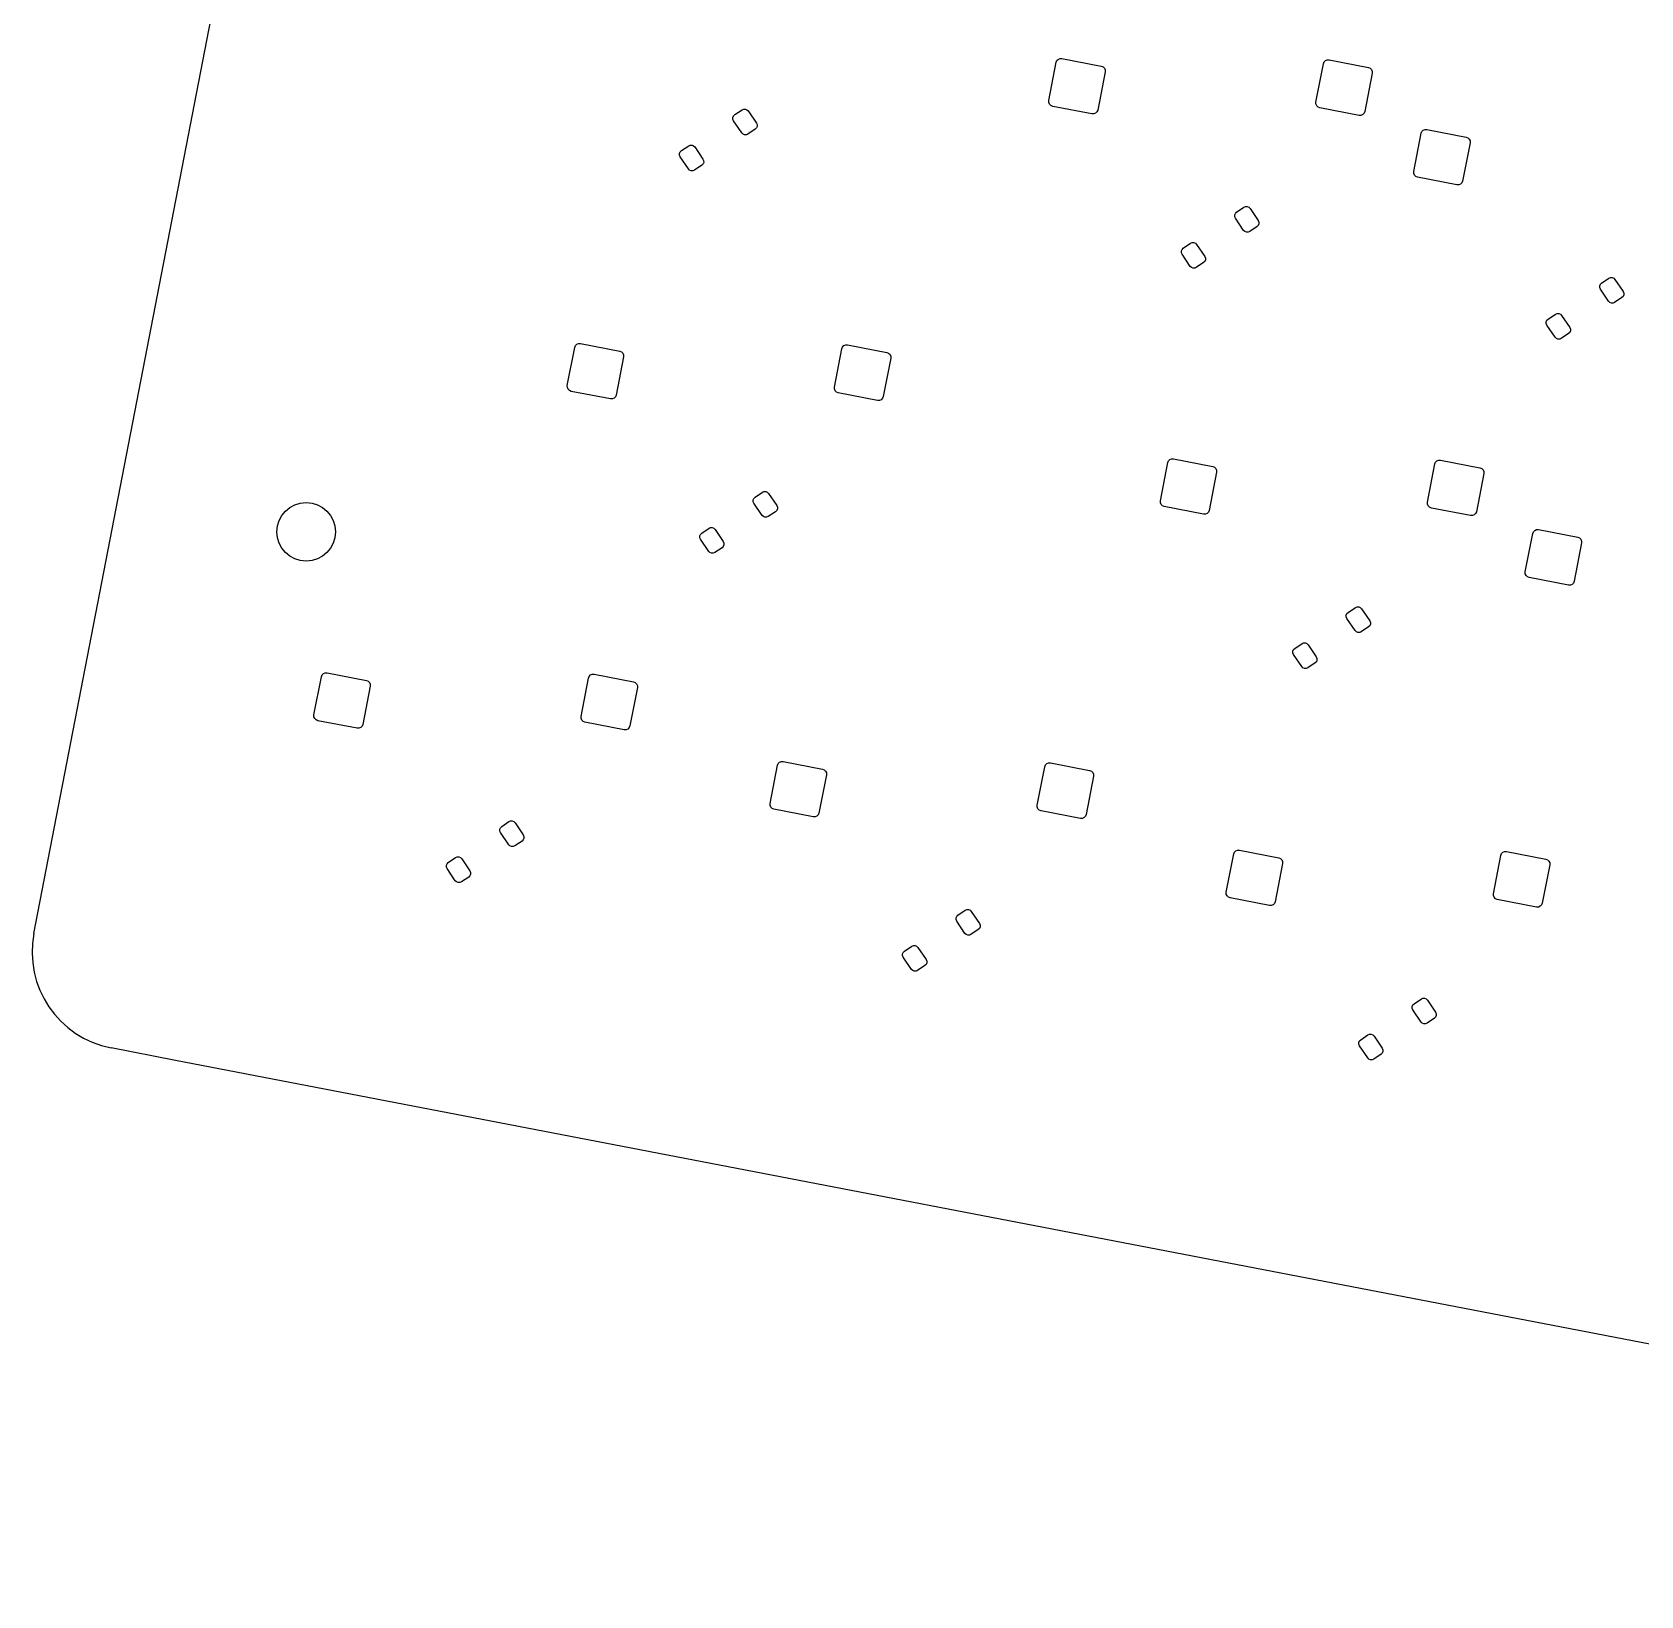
# Model space of a CAD drawing. Extents: x 101 to 518, y -308 to -134.
# Drawn here: x 101.5 to 183.9, y -307.3 to -227.2 of the extents above; entities that cross this region are included whole.
import ezdxf

# ---------------------------------------------------------------- set-up
doc = ezdxf.new("R2010")
doc.units = 0
doc.layers.add('BLACK', color=7, linetype='CONTINUOUS')

msp = doc.modelspace()

# ---------------------------------------------------------------- linework, layer by layer
at = {"layer": 'BLACK', "linetype": 'CONTINUOUS'}
for p, q in [((101.55841, -273.39485), (126.058534, -146.810875)), ((153.561762, -230.694393), (153.94338, -228.731138)), ((153.94338, -228.731138), (153.980316, -228.640856)), ((153.980316, -228.640856), (154.048989, -228.571581)), ((154.048989, -228.571581), (154.138945, -228.533859)), ((154.138945, -228.533859), (154.236489, -228.533434)), ((154.236489, -228.533434), (156.248825, -228.924592)), ((156.248825, -228.924592), (156.339107, -228.961527)), ((156.339107, -228.961527), (156.408383, -229.030201)), ((156.408383, -229.030201), (156.446104, -229.120157)), ((156.446104, -229.120157), (156.44653, -229.217701)), ((167.249302, -230.767441), (167.63092, -228.804186)), ((167.63092, -228.804186), (167.667856, -228.713904)), ((167.667856, -228.713904), (167.736529, -228.644629)), ((167.736529, -228.644629), (167.826485, -228.606907)), ((167.826485, -228.606907), (167.924029, -228.606482)), ((167.924029, -228.606482), (169.936365, -228.99764)), ((169.936365, -228.99764), (170.026647, -229.034575)), ((170.026647, -229.034575), (170.095923, -229.103249)), ((170.095923, -229.103249), (170.133644, -229.193205)), ((156.44653, -229.217701), (156.064912, -231.180956)), ((170.13407, -229.290749), (169.752452, -231.254004)), ((170.133644, -229.193205), (170.13407, -229.290749)), ((153.562188, -230.791937), (153.561762, -230.694393)), ((153.599909, -230.881893), (153.562188, -230.791937)), ((167.249728, -230.864985), (167.249302, -230.767441)), ((137.377029, -231.557322), (137.410271, -231.476069)), ((137.377412, -231.645112), (137.377029, -231.557322)), ((137.410271, -231.476069), (137.472077, -231.413721)), ((137.472077, -231.413721), (137.845144, -231.162084)), ((137.845144, -231.162084), (137.926104, -231.128134)), ((137.926104, -231.128134), (138.013894, -231.127751)), ((138.013894, -231.127751), (138.095148, -231.160993)), ((138.095148, -231.160993), (138.157496, -231.222799)), ((138.157496, -231.222799), (138.57689, -231.844577)), ((153.669185, -230.950567), (153.599909, -230.881893)), ((153.759467, -230.987502), (153.669185, -230.950567)), ((155.771803, -231.37866), (153.759467, -230.987502)), ((155.869347, -231.378235), (155.771803, -231.37866)), ((155.959303, -231.340513), (155.869347, -231.378235)), ((156.027976, -231.271238), (155.959303, -231.340513)), ((156.064912, -231.180956), (156.027976, -231.271238)), ((167.287449, -230.954941), (167.249728, -230.864985)), ((167.356725, -231.023615), (167.287449, -230.954941)), ((167.447007, -231.06055), (167.356725, -231.023615)), ((169.459343, -231.451708), (167.447007, -231.06055)), ((169.556887, -231.451283), (169.459343, -231.451708)), ((169.646843, -231.413561), (169.556887, -231.451283)), ((169.715516, -231.344286), (169.646843, -231.413561)), ((169.752452, -231.254004), (169.715516, -231.344286)), ((137.411362, -231.726073), (137.377412, -231.645112)), ((137.830756, -232.347851), (137.411362, -231.726073)), ((137.893104, -232.409657), (137.830756, -232.347851)), ((137.974358, -232.442899), (137.893104, -232.409657)), ((138.062148, -232.442516), (137.974358, -232.442899)), ((138.143108, -232.408566), (138.062148, -232.442516)), ((138.516175, -232.156929), (138.143108, -232.408566)), ((138.577981, -232.094581), (138.516175, -232.156929)), ((138.57689, -231.844577), (138.61084, -231.925538)), ((138.611223, -232.013328), (138.577981, -232.094581)), ((138.61084, -231.925538), (138.611223, -232.013328)), ((172.26176, -234.329304), (172.643378, -232.366049)), ((172.643378, -232.366049), (172.680314, -232.275767)), ((172.680314, -232.275767), (172.748987, -232.206492)), ((172.748987, -232.206492), (172.838943, -232.16877)), ((172.838943, -232.16877), (172.936487, -232.168345)), ((172.936487, -232.168345), (174.948823, -232.559503)), ((134.674447, -233.321405), (134.736253, -233.259057)), ((134.736253, -233.259057), (135.10932, -233.00742)), ((135.10932, -233.00742), (135.19028, -232.97347)), ((135.19028, -232.97347), (135.27807, -232.973087)), ((135.27807, -232.973087), (135.359324, -233.006329)), ((135.359324, -233.006329), (135.421672, -233.068135)), ((135.421672, -233.068135), (135.841066, -233.689913)), ((175.146528, -232.852612), (174.76491, -234.815867)), ((174.948823, -232.559503), (175.039105, -232.596438)), ((175.039105, -232.596438), (175.108381, -232.665112)), ((175.108381, -232.665112), (175.146102, -232.755068)), ((175.146102, -232.755068), (175.146528, -232.852612)), ((134.641205, -233.402658), (134.674447, -233.321405)), ((134.641588, -233.490448), (134.641205, -233.402658)), ((134.675538, -233.571409), (134.641588, -233.490448)), ((135.094932, -234.193187), (134.675538, -233.571409)), ((135.780351, -234.002265), (135.407284, -234.253902)), ((135.842157, -233.939917), (135.780351, -234.002265)), ((135.841066, -233.689913), (135.875016, -233.770874)), ((135.875399, -233.858664), (135.842157, -233.939917)), ((135.875016, -233.770874), (135.875399, -233.858664)), ((135.15728, -234.254993), (135.094932, -234.193187)), ((135.238534, -234.288235), (135.15728, -234.254993)), ((135.326324, -234.287852), (135.238534, -234.288235)), ((135.407284, -234.253902), (135.326324, -234.287852)), ((172.262186, -234.426848), (172.26176, -234.329304)), ((172.299907, -234.516804), (172.262186, -234.426848)), ((172.369183, -234.585478), (172.299907, -234.516804)), ((172.459465, -234.622413), (172.369183, -234.585478)), ((174.471801, -235.013571), (172.459465, -234.622413)), ((174.727974, -234.906149), (174.659301, -234.975424)), ((174.76491, -234.815867), (174.727974, -234.906149)), ((174.569345, -235.013146), (174.471801, -235.013571)), ((174.659301, -234.975424), (174.569345, -235.013146)), ((163.089526, -236.555325), (163.122768, -236.474072)), ((163.089909, -236.643115), (163.089526, -236.555325)), ((163.122768, -236.474072), (163.184574, -236.411724)), ((163.184574, -236.411724), (163.557641, -236.160087)), ((163.557641, -236.160087), (163.638601, -236.126137)), ((163.638601, -236.126137), (163.726391, -236.125754)), ((163.726391, -236.125754), (163.807645, -236.158996)), ((163.807645, -236.158996), (163.869993, -236.220802)), ((163.869993, -236.220802), (164.289387, -236.84258)), ((163.123859, -236.724076), (163.089909, -236.643115)), ((163.543253, -237.345854), (163.123859, -236.724076)), ((163.605601, -237.40766), (163.543253, -237.345854)), ((164.228672, -237.154932), (163.855605, -237.406569)), ((164.290478, -237.092584), (164.228672, -237.154932)), ((164.289387, -236.84258), (164.323337, -236.923541)), ((164.32372, -237.011331), (164.290478, -237.092584)), ((164.323337, -236.923541), (164.32372, -237.011331)), ((160.44875, -238.25706), (160.821817, -238.005423)), ((160.821817, -238.005423), (160.902777, -237.971473)), ((160.902777, -237.971473), (160.990567, -237.97109)), ((160.990567, -237.97109), (161.071821, -238.004332)), ((161.071821, -238.004332), (161.134169, -238.066138)), ((161.134169, -238.066138), (161.553563, -238.687916)), ((163.686855, -237.440902), (163.605601, -237.40766)), ((163.774645, -237.440519), (163.686855, -237.440902)), ((163.855605, -237.406569), (163.774645, -237.440519)), ((160.353702, -238.400661), (160.386944, -238.319408)), ((160.354085, -238.488451), (160.353702, -238.400661)), ((160.388035, -238.569412), (160.354085, -238.488451)), ((160.386944, -238.319408), (160.44875, -238.25706)), ((160.807429, -239.19119), (160.388035, -238.569412)), ((161.492848, -239.000268), (161.119781, -239.251905)), ((161.554654, -238.93792), (161.492848, -239.000268)), ((161.553563, -238.687916), (161.587513, -238.768877)), ((161.587896, -238.856667), (161.554654, -238.93792)), ((161.587513, -238.768877), (161.587896, -238.856667)), ((160.869777, -239.252996), (160.807429, -239.19119)), ((160.951031, -239.286238), (160.869777, -239.252996)), ((161.038821, -239.285855), (160.951031, -239.286238)), ((161.119781, -239.251905), (161.038821, -239.285855)), ((181.884572, -240.046635), (182.257639, -239.794998)), ((182.257639, -239.794998), (182.338599, -239.761048)), ((182.338599, -239.761048), (182.426389, -239.760665)), ((182.426389, -239.760665), (182.507643, -239.793907)), ((182.507643, -239.793907), (182.569991, -239.855713)), ((182.569991, -239.855713), (182.989385, -240.477491)), ((181.789524, -240.190236), (181.822766, -240.108983)), ((181.789907, -240.278026), (181.789524, -240.190236)), ((181.823857, -240.358987), (181.789907, -240.278026)), ((181.822766, -240.108983), (181.884572, -240.046635)), ((182.243251, -240.980765), (181.823857, -240.358987)), ((182.989385, -240.477491), (183.023335, -240.558452)), ((183.023718, -240.646242), (182.990476, -240.727495)), ((183.023335, -240.558452), (183.023718, -240.646242)), ((182.305599, -241.042571), (182.243251, -240.980765)), ((182.386853, -241.075813), (182.305599, -241.042571)), ((182.474643, -241.07543), (182.386853, -241.075813)), ((182.555603, -241.04148), (182.474643, -241.07543)), ((182.92867, -240.789843), (182.555603, -241.04148)), ((182.990476, -240.727495), (182.92867, -240.789843)), ((179.0537, -242.035572), (179.086942, -241.954319)), ((179.054083, -242.123362), (179.0537, -242.035572)), ((179.088033, -242.204323), (179.054083, -242.123362)), ((179.086942, -241.954319), (179.148748, -241.891971)), ((179.507427, -242.826101), (179.088033, -242.204323)), ((179.148748, -241.891971), (179.521815, -241.640334)), ((179.521815, -241.640334), (179.602775, -241.606384)), ((179.602775, -241.606384), (179.690565, -241.606001)), ((179.690565, -241.606001), (179.771819, -241.639243)), ((179.771819, -241.639243), (179.834167, -241.701049)), ((179.834167, -241.701049), (180.253561, -242.322827)), ((180.253561, -242.322827), (180.287511, -242.403788)), ((129.37658, -243.182303), (129.466536, -243.144581)), ((129.466536, -243.144581), (129.56408, -243.144156)), ((129.56408, -243.144156), (131.576416, -243.535314)), ((179.569775, -242.887907), (179.507427, -242.826101)), ((179.651029, -242.921149), (179.569775, -242.887907)), ((179.738819, -242.920766), (179.651029, -242.921149)), ((179.819779, -242.886816), (179.738819, -242.920766)), ((180.192846, -242.635179), (179.819779, -242.886816)), ((180.254652, -242.572831), (180.192846, -242.635179)), ((180.287894, -242.491578), (180.254652, -242.572831)), ((180.287511, -242.403788), (180.287894, -242.491578)), ((128.889353, -245.305115), (129.270971, -243.34186)), ((129.270971, -243.34186), (129.307907, -243.251578)), ((129.307907, -243.251578), (129.37658, -243.182303)), ((131.774121, -243.828423), (131.392503, -245.791678)), ((131.576416, -243.535314), (131.666698, -243.572249)), ((131.666698, -243.572249), (131.735974, -243.640923)), ((131.735974, -243.640923), (131.773695, -243.730879)), ((131.773695, -243.730879), (131.774121, -243.828423)), ((142.576893, -245.378163), (142.958511, -243.414908)), ((142.958511, -243.414908), (142.995447, -243.324626)), ((142.995447, -243.324626), (143.06412, -243.255351)), ((143.06412, -243.255351), (143.154076, -243.217629)), ((143.154076, -243.217629), (143.25162, -243.217204)), ((143.25162, -243.217204), (145.263956, -243.608362)), ((145.461661, -243.901471), (145.080043, -245.864726)), ((145.263956, -243.608362), (145.354238, -243.645297)), ((145.354238, -243.645297), (145.423514, -243.713971)), ((145.423514, -243.713971), (145.461235, -243.803927)), ((145.461235, -243.803927), (145.461661, -243.901471)), ((128.889779, -245.402659), (128.889353, -245.305115)), ((128.9275, -245.492615), (128.889779, -245.402659)), ((128.996776, -245.561289), (128.9275, -245.492615)), ((129.087058, -245.598224), (128.996776, -245.561289)), ((131.099394, -245.989382), (129.087058, -245.598224)), ((142.577319, -245.475707), (142.576893, -245.378163)), ((142.61504, -245.565663), (142.577319, -245.475707)), ((142.684316, -245.634337), (142.61504, -245.565663)), ((142.774598, -245.671272), (142.684316, -245.634337)), ((131.196938, -245.988957), (131.099394, -245.989382)), ((131.286894, -245.951235), (131.196938, -245.988957)), ((131.355567, -245.88196), (131.286894, -245.951235)), ((131.392503, -245.791678), (131.355567, -245.88196)), ((144.786934, -246.06243), (142.774598, -245.671272)), ((144.884478, -246.062005), (144.786934, -246.06243)), ((144.974434, -246.024283), (144.884478, -246.062005)), ((145.043107, -245.955008), (144.974434, -246.024283)), ((145.080043, -245.864726), (145.043107, -245.955008)), ((159.27685, -251.211846), (159.658468, -249.248591)), ((159.658468, -249.248591), (159.695404, -249.158309)), ((159.695404, -249.158309), (159.764077, -249.089034)), ((159.764077, -249.089034), (159.854033, -249.051312)), ((159.854033, -249.051312), (159.951577, -249.050887)), ((159.951577, -249.050887), (161.963913, -249.442045)), ((162.161618, -249.735154), (161.78, -251.698409)), ((161.963913, -249.442045), (162.054195, -249.47898)), ((162.054195, -249.47898), (162.123471, -249.547654)), ((162.123471, -249.547654), (162.161192, -249.63761)), ((162.161192, -249.63761), (162.161618, -249.735154)), ((172.96439, -251.284894), (173.346008, -249.321639)), ((173.346008, -249.321639), (173.382944, -249.231357)), ((173.382944, -249.231357), (173.451617, -249.162082)), ((173.451617, -249.162082), (173.541573, -249.12436)), ((173.541573, -249.12436), (173.639117, -249.123935)), ((173.639117, -249.123935), (175.651453, -249.515093)), ((175.651453, -249.515093), (175.741735, -249.552028)), ((175.741735, -249.552028), (175.811011, -249.620702)), ((175.811011, -249.620702), (175.848732, -249.710658)), ((175.848732, -249.710658), (175.849158, -249.808202)), ((175.849158, -249.808202), (175.46754, -251.771457)), ((138.417118, -251.166047), (138.45036, -251.084794)), ((138.417501, -251.253837), (138.417118, -251.166047)), ((138.451451, -251.334798), (138.417501, -251.253837)), ((138.45036, -251.084794), (138.512166, -251.022446)), ((138.870845, -251.956576), (138.451451, -251.334798)), ((138.512166, -251.022446), (138.885233, -250.770809)), ((138.885233, -250.770809), (138.966193, -250.736859)), ((138.966193, -250.736859), (139.053983, -250.736476)), ((139.053983, -250.736476), (139.135237, -250.769718)), ((139.135237, -250.769718), (139.197585, -250.831524)), ((139.197585, -250.831524), (139.616979, -251.453302)), ((159.277276, -251.30939), (159.27685, -251.211846)), ((159.314997, -251.399346), (159.277276, -251.30939)), ((159.384273, -251.46802), (159.314997, -251.399346)), ((172.964816, -251.382438), (172.96439, -251.284894)), ((173.002537, -251.472394), (172.964816, -251.382438)), ((138.933193, -252.018382), (138.870845, -251.956576)), ((139.014447, -252.051624), (138.933193, -252.018382)), ((139.102237, -252.051241), (139.014447, -252.051624)), ((139.183197, -252.017291), (139.102237, -252.051241)), ((139.556264, -251.765654), (139.183197, -252.017291)), ((139.61807, -251.703306), (139.556264, -251.765654)), ((139.616979, -251.453302), (139.650929, -251.534263)), ((139.651312, -251.622053), (139.61807, -251.703306)), ((139.650929, -251.534263), (139.651312, -251.622053)), ((159.474555, -251.504955), (159.384273, -251.46802)), ((161.486891, -251.896113), (159.474555, -251.504955)), ((161.584435, -251.895688), (161.486891, -251.896113)), ((161.674391, -251.857966), (161.584435, -251.895688)), ((161.743064, -251.788691), (161.674391, -251.857966)), ((161.78, -251.698409), (161.743064, -251.788691)), ((173.071813, -251.541068), (173.002537, -251.472394)), ((173.162095, -251.578003), (173.071813, -251.541068)), ((175.174431, -251.969161), (173.162095, -251.578003)), ((175.271975, -251.968736), (175.174431, -251.969161)), ((175.361931, -251.931014), (175.271975, -251.968736)), ((175.430604, -251.861739), (175.361931, -251.931014)), ((175.46754, -251.771457), (175.430604, -251.861739)), ((135.681294, -253.011383), (135.714536, -252.93013)), ((135.681677, -253.099173), (135.681294, -253.011383)), ((135.714536, -252.93013), (135.776342, -252.867782)), ((135.776342, -252.867782), (136.149409, -252.616145)), ((136.149409, -252.616145), (136.230369, -252.582195)), ((136.230369, -252.582195), (136.318159, -252.581812)), ((136.318159, -252.581812), (136.399413, -252.615054)), ((136.399413, -252.615054), (136.461761, -252.67686)), ((136.461761, -252.67686), (136.881155, -253.298638)), ((177.976848, -254.846757), (178.358466, -252.883502)), ((178.358466, -252.883502), (178.395402, -252.79322)), ((178.395402, -252.79322), (178.464075, -252.723945)), ((178.464075, -252.723945), (178.554031, -252.686223)), ((178.554031, -252.686223), (178.651575, -252.685798)), ((178.651575, -252.685798), (180.663911, -253.076956)), ((135.715627, -253.180134), (135.681677, -253.099173)), ((136.135021, -253.801912), (135.715627, -253.180134)), ((136.197369, -253.863718), (136.135021, -253.801912)), ((136.278623, -253.89696), (136.197369, -253.863718)), ((136.447373, -253.862627), (136.366413, -253.896577)), ((136.82044, -253.61099), (136.447373, -253.862627)), ((136.882246, -253.548642), (136.82044, -253.61099)), ((136.881155, -253.298638), (136.915105, -253.379599)), ((136.915488, -253.467389), (136.882246, -253.548642)), ((136.915105, -253.379599), (136.915488, -253.467389)), ((180.861616, -253.370065), (180.479998, -255.33332)), ((180.663911, -253.076956), (180.754193, -253.113891)), ((180.754193, -253.113891), (180.823469, -253.182565)), ((180.823469, -253.182565), (180.86119, -253.272521)), ((180.86119, -253.272521), (180.861616, -253.370065)), ((136.366413, -253.896577), (136.278623, -253.89696)), ((177.977274, -254.944301), (177.976848, -254.846757)), ((178.014995, -255.034257), (177.977274, -254.944301)), ((178.084271, -255.102931), (178.014995, -255.034257)), ((178.174553, -255.139866), (178.084271, -255.102931)), ((180.186889, -255.531024), (178.174553, -255.139866)), ((180.374389, -255.492877), (180.284433, -255.530599)), ((180.443062, -255.423602), (180.374389, -255.492877)), ((180.479998, -255.33332), (180.443062, -255.423602)), ((180.284433, -255.530599), (180.186889, -255.531024)), ((168.804614, -257.072778), (168.837856, -256.991525)), ((168.804997, -257.160568), (168.804614, -257.072778)), ((168.838947, -257.241529), (168.804997, -257.160568)), ((168.837856, -256.991525), (168.899662, -256.929177)), ((168.899662, -256.929177), (169.272729, -256.67754)), ((169.272729, -256.67754), (169.353689, -256.64359)), ((169.353689, -256.64359), (169.441479, -256.643207)), ((169.441479, -256.643207), (169.522733, -256.676449)), ((169.522733, -256.676449), (169.585081, -256.738255)), ((169.585081, -256.738255), (170.004475, -257.360033)), ((169.258341, -257.863307), (168.838947, -257.241529)), ((169.320689, -257.925113), (169.258341, -257.863307)), ((169.401943, -257.958355), (169.320689, -257.925113)), ((169.489733, -257.957972), (169.401943, -257.958355)), ((169.570693, -257.924022), (169.489733, -257.957972)), ((169.94376, -257.672385), (169.570693, -257.924022)), ((170.005566, -257.610037), (169.94376, -257.672385)), ((170.004475, -257.360033), (170.038425, -257.440994)), ((170.038808, -257.528784), (170.005566, -257.610037)), ((170.038425, -257.440994), (170.038808, -257.528784)), ((166.102032, -258.836861), (166.163838, -258.774513)), ((166.163838, -258.774513), (166.536905, -258.522876)), ((166.536905, -258.522876), (166.617865, -258.488926)), ((166.617865, -258.488926), (166.705655, -258.488543)), ((166.705655, -258.488543), (166.786909, -258.521785)), ((166.786909, -258.521785), (166.849257, -258.583591)), ((166.849257, -258.583591), (167.268651, -259.205369)), ((166.06879, -258.918114), (166.102032, -258.836861)), ((166.069173, -259.005904), (166.06879, -258.918114)), ((166.103123, -259.086865), (166.069173, -259.005904)), ((166.522517, -259.708643), (166.103123, -259.086865)), ((167.207936, -259.517721), (166.834869, -259.769358)), ((167.269742, -259.455373), (167.207936, -259.517721)), ((167.268651, -259.205369), (167.302601, -259.28633)), ((167.302984, -259.37412), (167.269742, -259.455373)), ((167.302601, -259.28633), (167.302984, -259.37412)), ((115.904443, -262.187657), (116.286061, -260.224402)), ((116.286061, -260.224402), (116.322997, -260.13412)), ((116.322997, -260.13412), (116.39167, -260.064845)), ((116.39167, -260.064845), (116.481626, -260.027123)), ((116.481626, -260.027123), (116.57917, -260.026698)), ((116.57917, -260.026698), (118.591506, -260.417856)), ((118.591506, -260.417856), (118.681788, -260.454791)), ((118.681788, -260.454791), (118.751064, -260.523465)), ((129.591983, -262.260705), (129.973601, -260.29745)), ((129.973601, -260.29745), (130.010537, -260.207168)), ((130.010537, -260.207168), (130.07921, -260.137893)), ((130.07921, -260.137893), (130.169166, -260.100171)), ((130.169166, -260.100171), (130.26671, -260.099746)), ((130.26671, -260.099746), (132.279046, -260.490904)), ((166.584865, -259.770449), (166.522517, -259.708643)), ((166.666119, -259.803691), (166.584865, -259.770449)), ((166.753909, -259.803308), (166.666119, -259.803691)), ((166.834869, -259.769358), (166.753909, -259.803308)), ((118.789211, -260.710965), (118.407593, -262.67422)), ((118.751064, -260.523465), (118.788785, -260.613421)), ((118.788785, -260.613421), (118.789211, -260.710965)), ((132.476751, -260.784013), (132.095133, -262.747268)), ((132.279046, -260.490904), (132.369328, -260.527839)), ((132.369328, -260.527839), (132.438604, -260.596513)), ((132.438604, -260.596513), (132.476325, -260.686469)), ((132.476325, -260.686469), (132.476751, -260.784013)), ((115.904869, -262.285201), (115.904443, -262.187657)), ((115.94259, -262.375157), (115.904869, -262.285201)), ((116.011866, -262.443831), (115.94259, -262.375157)), ((116.102148, -262.480766), (116.011866, -262.443831)), ((118.114484, -262.871924), (116.102148, -262.480766)), ((118.212028, -262.871499), (118.114484, -262.871924)), ((118.301984, -262.833777), (118.212028, -262.871499)), ((118.370657, -262.764502), (118.301984, -262.833777)), ((118.407593, -262.67422), (118.370657, -262.764502)), ((129.592409, -262.358249), (129.591983, -262.260705)), ((129.63013, -262.448205), (129.592409, -262.358249)), ((129.699406, -262.516879), (129.63013, -262.448205)), ((129.789688, -262.553814), (129.699406, -262.516879)), ((131.802024, -262.944972), (129.789688, -262.553814)), ((131.899568, -262.944547), (131.802024, -262.944972)), ((131.989524, -262.906825), (131.899568, -262.944547)), ((132.058197, -262.83755), (131.989524, -262.906825)), ((132.095133, -262.747268), (132.058197, -262.83755)), ((139.766667, -264.608485), (139.856623, -264.570763)), ((139.856623, -264.570763), (139.954167, -264.570338)), ((139.954167, -264.570338), (141.966503, -264.961496)), ((139.27944, -266.731297), (139.661058, -264.768042)), ((139.661058, -264.768042), (139.697994, -264.67776)), ((139.697994, -264.67776), (139.766667, -264.608485)), ((142.164208, -265.254605), (141.78259, -267.21786)), ((141.966503, -264.961496), (142.056785, -264.998431)), ((142.056785, -264.998431), (142.126061, -265.067105)), ((142.126061, -265.067105), (142.163782, -265.157061)), ((142.163782, -265.157061), (142.164208, -265.254605)), ((152.96698, -266.804345), (153.348598, -264.84109)), ((153.348598, -264.84109), (153.385534, -264.750808)), ((153.385534, -264.750808), (153.454207, -264.681533)), ((153.454207, -264.681533), (153.544163, -264.643811)), ((153.544163, -264.643811), (153.641707, -264.643386)), ((153.641707, -264.643386), (155.654043, -265.034544)), ((155.851748, -265.327653), (155.47013, -267.290908)), ((155.654043, -265.034544), (155.744325, -265.071479)), ((155.744325, -265.071479), (155.813601, -265.140153)), ((155.813601, -265.140153), (155.851322, -265.230109)), ((155.851322, -265.230109), (155.851748, -265.327653)), ((139.279866, -266.828841), (139.27944, -266.731297)), ((139.317587, -266.918797), (139.279866, -266.828841)), ((139.386863, -266.987471), (139.317587, -266.918797)), ((139.477145, -267.024406), (139.386863, -266.987471)), ((141.489481, -267.415564), (139.477145, -267.024406)), ((152.967406, -266.901889), (152.96698, -266.804345)), ((153.005127, -266.991845), (152.967406, -266.901889)), ((153.074403, -267.060519), (153.005127, -266.991845)), ((153.164685, -267.097454), (153.074403, -267.060519)), ((125.527255, -267.904989), (125.900322, -267.653352)), ((125.900322, -267.653352), (125.981282, -267.619402)), ((125.981282, -267.619402), (126.069072, -267.619019)), ((126.069072, -267.619019), (126.150326, -267.652261)), ((126.150326, -267.652261), (126.212674, -267.714067)), ((126.212674, -267.714067), (126.632068, -268.335845)), ((141.587025, -267.415139), (141.489481, -267.415564)), ((141.676981, -267.377417), (141.587025, -267.415139)), ((141.745654, -267.308142), (141.676981, -267.377417)), ((141.78259, -267.21786), (141.745654, -267.308142)), ((155.177021, -267.488612), (153.164685, -267.097454)), ((155.274565, -267.488187), (155.177021, -267.488612)), ((155.364521, -267.450465), (155.274565, -267.488187)), ((155.433194, -267.38119), (155.364521, -267.450465)), ((155.47013, -267.290908), (155.433194, -267.38119)), ((125.432207, -268.04859), (125.465449, -267.967337)), ((125.43259, -268.13638), (125.432207, -268.04859)), ((125.46654, -268.217341), (125.43259, -268.13638)), ((125.465449, -267.967337), (125.527255, -267.904989)), ((125.885934, -268.839119), (125.46654, -268.217341)), ((126.571353, -268.648197), (126.198286, -268.899834)), ((126.633159, -268.585849), (126.571353, -268.648197)), ((126.632068, -268.335845), (126.666018, -268.416806)), ((126.666401, -268.504596), (126.633159, -268.585849)), ((126.666018, -268.416806), (126.666401, -268.504596)), ((122.791431, -269.750325), (123.164498, -269.498688)), ((123.164498, -269.498688), (123.245458, -269.464738)), ((123.245458, -269.464738), (123.333248, -269.464355)), ((123.333248, -269.464355), (123.414502, -269.497597)), ((123.414502, -269.497597), (123.47685, -269.559403)), ((125.948282, -268.900925), (125.885934, -268.839119)), ((126.029536, -268.934167), (125.948282, -268.900925)), ((126.117326, -268.933784), (126.029536, -268.934167)), ((126.198286, -268.899834), (126.117326, -268.933784)), ((162.654438, -271.274936), (163.036056, -269.311681)), ((163.036056, -269.311681), (163.072992, -269.221399)), ((163.072992, -269.221399), (163.141665, -269.152124)), ((163.141665, -269.152124), (163.231621, -269.114402)), ((163.231621, -269.114402), (163.329165, -269.113977)), ((163.329165, -269.113977), (165.341501, -269.505135)), ((165.341501, -269.505135), (165.431783, -269.54207)), ((165.431783, -269.54207), (165.501059, -269.610744)), ((176.341978, -271.347984), (176.723596, -269.384729)), ((176.723596, -269.384729), (176.760532, -269.294447)), ((176.760532, -269.294447), (176.829205, -269.225172)), ((176.829205, -269.225172), (176.919161, -269.18745)), ((176.919161, -269.18745), (177.016705, -269.187025)), ((177.016705, -269.187025), (179.029041, -269.578183)), ((122.696383, -269.893926), (122.729625, -269.812673)), ((122.696766, -269.981716), (122.696383, -269.893926)), ((122.730716, -270.062677), (122.696766, -269.981716)), ((122.729625, -269.812673), (122.791431, -269.750325)), ((123.15011, -270.684455), (122.730716, -270.062677)), ((123.47685, -269.559403), (123.896244, -270.181181)), ((123.896244, -270.181181), (123.930194, -270.262142)), ((123.930577, -270.349932), (123.897335, -270.431185)), ((123.930194, -270.262142), (123.930577, -270.349932)), ((165.539206, -269.798244), (165.157588, -271.761499)), ((165.501059, -269.610744), (165.53878, -269.7007)), ((165.53878, -269.7007), (165.539206, -269.798244)), ((179.226746, -269.871292), (178.845128, -271.834547)), ((179.029041, -269.578183), (179.119323, -269.615118)), ((179.119323, -269.615118), (179.188599, -269.683792)), ((179.188599, -269.683792), (179.22632, -269.773748)), ((179.22632, -269.773748), (179.226746, -269.871292)), ((123.212458, -270.746261), (123.15011, -270.684455)), ((123.293712, -270.779503), (123.212458, -270.746261)), ((123.381502, -270.77912), (123.293712, -270.779503)), ((123.462462, -270.74517), (123.381502, -270.77912)), ((123.835529, -270.493533), (123.462462, -270.74517)), ((123.897335, -270.431185), (123.835529, -270.493533)), ((162.654864, -271.37248), (162.654438, -271.274936)), ((162.692585, -271.462436), (162.654864, -271.37248)), ((162.761861, -271.53111), (162.692585, -271.462436)), ((162.852143, -271.568045), (162.761861, -271.53111)), ((164.864479, -271.959203), (162.852143, -271.568045)), ((164.962023, -271.958778), (164.864479, -271.959203)), ((165.051979, -271.921056), (164.962023, -271.958778)), ((165.120652, -271.851781), (165.051979, -271.921056)), ((165.157588, -271.761499), (165.120652, -271.851781)), ((176.342404, -271.445528), (176.341978, -271.347984)), ((176.380125, -271.535484), (176.342404, -271.445528)), ((176.449401, -271.604158), (176.380125, -271.535484)), ((176.539683, -271.641093), (176.449401, -271.604158)), ((178.552019, -272.032251), (176.539683, -271.641093)), ((178.739519, -271.994104), (178.649563, -272.031826)), ((178.808192, -271.924829), (178.739519, -271.994104)), ((178.845128, -271.834547), (178.808192, -271.924829)), ((148.807205, -272.592229), (148.840447, -272.510976)), ((148.807588, -272.680019), (148.807205, -272.592229)), ((148.841538, -272.76098), (148.807588, -272.680019)), ((148.840447, -272.510976), (148.902253, -272.448628)), ((149.260932, -273.382758), (148.841538, -272.76098)), ((148.902253, -272.448628), (149.27532, -272.196991)), ((149.27532, -272.196991), (149.35628, -272.163041)), ((149.35628, -272.163041), (149.44407, -272.162658)), ((149.44407, -272.162658), (149.525324, -272.1959)), ((149.525324, -272.1959), (149.587672, -272.257706)), ((149.587672, -272.257706), (150.007066, -272.879484)), ((178.649563, -272.031826), (178.552019, -272.032251)), ((149.32328, -273.444564), (149.260932, -273.382758)), ((149.404534, -273.477806), (149.32328, -273.444564)), ((149.492324, -273.477423), (149.404534, -273.477806)), ((149.573284, -273.443473), (149.492324, -273.477423)), ((149.946351, -273.191836), (149.573284, -273.443473)), ((150.008157, -273.129488), (149.946351, -273.191836)), ((150.007066, -272.879484), (150.041016, -272.960445)), ((150.041399, -273.048235), (150.008157, -273.129488)), ((150.041016, -272.960445), (150.041399, -273.048235)), ((146.071381, -274.437565), (146.104623, -274.356312)), ((146.071764, -274.525355), (146.071381, -274.437565)), ((146.104623, -274.356312), (146.166429, -274.293964)), ((146.166429, -274.293964), (146.539496, -274.042327)), ((146.539496, -274.042327), (146.620456, -274.008377)), ((146.620456, -274.008377), (146.708246, -274.007994)), ((146.708246, -274.007994), (146.7895, -274.041236)), ((146.7895, -274.041236), (146.851848, -274.103042)), ((146.851848, -274.103042), (147.271242, -274.72482)), ((146.105714, -274.606316), (146.071764, -274.525355)), ((146.525108, -275.228094), (146.105714, -274.606316)), ((146.587456, -275.2899), (146.525108, -275.228094)), ((146.66871, -275.323142), (146.587456, -275.2899)), ((146.83746, -275.288809), (146.7565, -275.322759)), ((147.210527, -275.037172), (146.83746, -275.288809)), ((147.272333, -274.974824), (147.210527, -275.037172)), ((147.271242, -274.72482), (147.305192, -274.805781)), ((147.305575, -274.893571), (147.272333, -274.974824)), ((147.305192, -274.805781), (147.305575, -274.893571)), ((146.7565, -275.322759), (146.66871, -275.323142)), ((172.27725, -276.992267), (172.650317, -276.74063)), ((172.650317, -276.74063), (172.731277, -276.70668)), ((172.731277, -276.70668), (172.819067, -276.706297)), ((172.819067, -276.706297), (172.900321, -276.739539)), ((172.900321, -276.739539), (172.962669, -276.801345)), ((172.962669, -276.801345), (173.382063, -277.423123)), ((172.182202, -277.135868), (172.215444, -277.054615)), ((172.182585, -277.223658), (172.182202, -277.135868)), ((172.216535, -277.304619), (172.182585, -277.223658)), ((172.215444, -277.054615), (172.27725, -276.992267)), ((172.635929, -277.926397), (172.216535, -277.304619)), ((173.321348, -277.735475), (172.948281, -277.987112)), ((173.383154, -277.673127), (173.321348, -277.735475)), ((173.382063, -277.423123), (173.416013, -277.504084)), ((173.416396, -277.591874), (173.383154, -277.673127)), ((173.416013, -277.504084), (173.416396, -277.591874)), ((169.541426, -278.837603), (169.914493, -278.585966)), ((169.914493, -278.585966), (169.995453, -278.552016)), ((169.995453, -278.552016), (170.083243, -278.551633)), ((170.083243, -278.551633), (170.164497, -278.584875)), ((170.164497, -278.584875), (170.226845, -278.646681)), ((172.698277, -277.988203), (172.635929, -277.926397)), ((172.779531, -278.021445), (172.698277, -277.988203)), ((172.867321, -278.021062), (172.779531, -278.021445)), ((172.948281, -277.987112), (172.867321, -278.021062)), ((108.80974, -279.896311), (105.509757, -279.252412)), ((169.446378, -278.981204), (169.47962, -278.899951)), ((169.446761, -279.068994), (169.446378, -278.981204)), ((169.480711, -279.149955), (169.446761, -279.068994)), ((169.47962, -278.899951), (169.541426, -278.837603)), ((169.900105, -279.771733), (169.480711, -279.149955)), ((170.226845, -278.646681), (170.646239, -279.268459)), ((170.646239, -279.268459), (170.680189, -279.34942)), ((170.680189, -279.34942), (170.680572, -279.43721)), ((251.379039, -307.342807), (108.80974, -279.896311)), ((169.962453, -279.833539), (169.900105, -279.771733)), ((170.043707, -279.866781), (169.962453, -279.833539)), ((170.131497, -279.866398), (170.043707, -279.866781)), ((170.212457, -279.832448), (170.131497, -279.866398)), ((170.585524, -279.580811), (170.212457, -279.832448)), ((170.64733, -279.518463), (170.585524, -279.580811)), ((170.680572, -279.43721), (170.64733, -279.518463))]:
    msp.add_line(p, q, dxfattribs=at)
at = {"layer": 'BLACK'}
msp.add_circle((115.50974, -252.796311), 1.5, dxfattribs=at)
msp.add_arc((106.4673, -274.345), 4.999958, -190.95453806, -101.04093113, dxfattribs=at)

doc.saveas('drawing.dxf')
